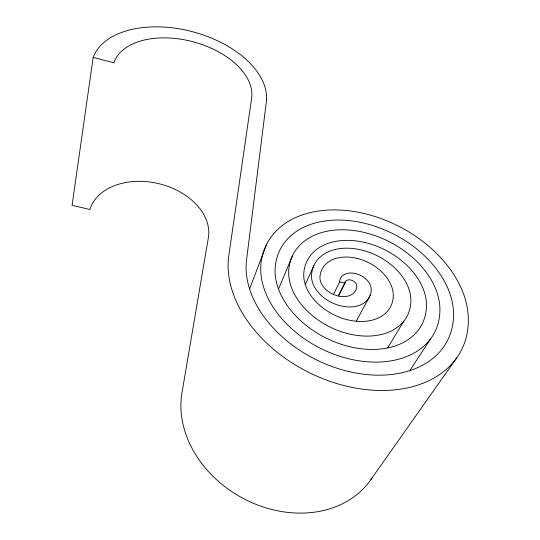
<?xml version="1.0" encoding="UTF-8"?>
<svg xmlns="http://www.w3.org/2000/svg" width="540" height="540" viewBox="0 0 540 540"><rect width="100%" height="100%" fill="white"/><g stroke="black" fill="none" stroke-linecap="round" stroke-linejoin="round"><path stroke-width="0.81" d="M338.607 295.967L344.993 283.163A6.217 4.327 26.5 0 1 350.939 280.024A6.217 4.327 26.5 0 1 356.771 285.957A19.379 13.554 25.8 0 1 337.986 295.974A19.379 13.554 25.8 0 1 319.95 277.223A38.772 26.939 26.8 0 1 356.798 258.322A38.772 26.939 26.8 0 1 393.262 294.611A47.243 32.933 26.4 0 1 347.956 319.876A47.243 32.933 26.4 0 1 303.77 273.389A65.023 45.05 27.3 0 1 364.973 242.521A65.023 45.05 27.3 0 1 426.33 302.454A79.9 55.708 26.6 0 1 349.981 346.754A79.9 55.708 26.6 0 1 275.265 266.625A94.561 65.61 27.4 0 1 364.203 223.202A94.561 65.61 27.4 0 1 453.256 308.84A109.499 76.471 26.6 0 1 348.685 371.52A109.499 76.471 26.6 0 1 246.557 259.814L266.328 101.945A89.606 53.305 14.8 0 0 191.518 31.442A89.606 53.305 14.8 0 0 93.17 57.429L72.083 205.268L89.856 209.513A60.98 43.139 13.4 0 1 158.666 183.654A60.98 43.139 13.4 0 1 208.352 237.803L181.973 392.823A105.84 85.725 29.7 0 0 249.541 501.572A105.84 85.725 29.7 0 0 370.514 480.114L456.793 357.75M249.608 288.846L266.74 243.986M278.856 288.306L292.525 255.636M305.492 284.189L313.754 265.815M333.335 294.725L339.64 281.894A16.706 11.61 26.8 0 1 355.543 273.55A16.706 11.61 26.8 0 1 371.243 289.386A31.455 21.985 26 0 1 340.841 305.89A31.455 21.985 26 0 1 311.519 275.225A52.616 36.497 27.1 0 1 361.267 249.932A52.616 36.497 27.1 0 1 410.839 298.782A64.496 44.962 26.5 0 1 349.103 333.936A64.496 44.962 26.5 0 1 288.779 269.831A80.136 55.566 27.3 0 1 364.21 232.436A80.136 55.566 27.3 0 1 439.749 305.64A94.608 66.015 26.6 0 1 349.367 358.931A94.608 66.015 26.6 0 1 261.009 263.243A110.039 76.397 27.4 0 1 364.379 213.563A110.039 76.397 27.4 0 1 467.917 312.316A126.785 88.681 26.6 0 1 346.761 386.228A126.785 88.681 26.6 0 1 228.812 255.609L251.626 98.165A71.219 42.343 14.9 0 0 192.091 41.519A71.219 42.343 14.9 0 0 113.886 62.755L93.17 57.429M338.452 295.596L345.215 282.035M356.332 321.05L370.278 295.164M387.761 347.841L403.765 321.212M410.238 370.001L430.421 339.032M339.64 281.894L344.993 283.163M372.398 477.299A105.84 85.725 29.7 0 1 371 479.425"/></g></svg>
